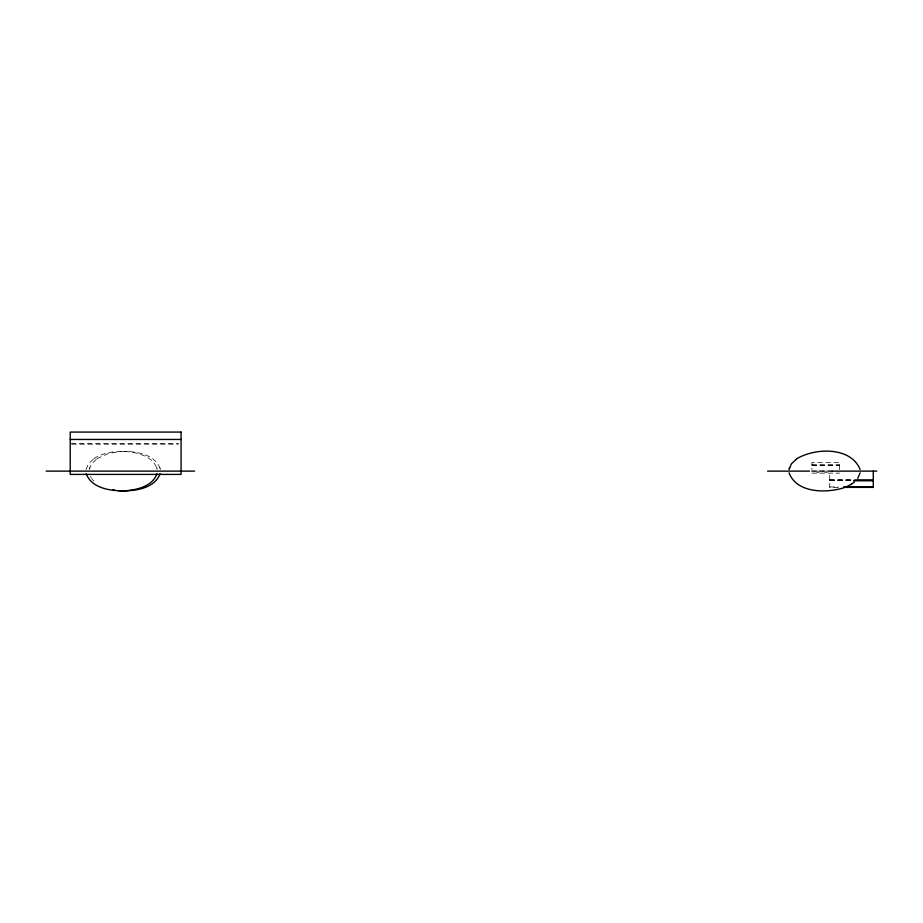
<?xml version="1.0" encoding="UTF-8"?>
<svg xmlns="http://www.w3.org/2000/svg" width="923" height="923" viewBox="0 0 923 923"><rect width="100%" height="100%" fill="white"/><g stroke="black" fill="none" stroke-linecap="round" stroke-linejoin="round"><path stroke-width="0.69" stroke-dasharray="4.62 3.46" d="M86.035 469.542L88.4 463.865L93.915 458.65M89.196 469.542L91.573 463.865L97.077 458.65M89.658 467.58L89.393 468.538M93.834 458.696C102.88 452.708 114.094 451.093 124.743 451.324M97.007 458.696L108.383 453.539L121.548 451.405M71.221 443.386L178.704 443.386M71.717 444.205L178.104 444.205M811.917 464.396L839.63 464.396M811.917 465.377L839.63 465.377M811.917 465.584L839.63 465.584M816.151 471.122L819.809 471.122M822.208 471.122L827.735 471.122M816.774 472.311L819.07 472.311M824.862 472.311L827.354 472.311M811.917 473.13L839.63 473.13M829.731 479.441L852.217 479.441M829.731 480.133L852.217 480.133M829.731 480.468L852.217 480.468M829.731 480.629L852.217 480.641M829.731 486.952L838.165 486.952M838.165 487.367L829.731 487.482L829.731 472.818M121.582 451.324C135.15 451.255 153.645 453.597 159.852 467.661M124.778 451.405C136.5 452.316 151.66 455.57 156.691 467.661M93.904 481.056L92.254 479.291M91.573 478.379L90.454 476.556M160.083 468.48L160.29 469.542M156.922 468.48L157.129 469.542M159.829 467.58L160.106 468.538M156.668 467.58L156.933 468.538M839.63 469.622L839.63 462.561L811.917 462.55L811.917 469.622"/><path stroke-width="1.38" d="M789.038 469.542L791.403 463.865L796.918 458.65M860.121 472.784L857.767 478.379M156.933 473.707C152.572 486.502 136.673 489.928 124.778 490.84M160.106 473.707C154.637 488.544 135.289 491.013 121.582 490.921M789.5 467.58L789.223 468.538M854.479 481.921L852.252 483.606M847.049 486.49L851.133 484.333M796.837 458.696C815.124 447.782 850.844 446.444 860.132 469.542M851.052 484.379L852.333 483.56M844.084 487.702C826.408 493.332 796.699 493.378 789.05 472.784M70.217 439.452L181.081 439.452M46.15 471.122L194.626 471.122M767.567 471.122L803.056 471.122M803.991 471.122L809.575 471.122M811.917 471.122L816.105 471.122M819.832 471.122L824.02 471.122M827.758 471.122L831.946 471.122M832.338 471.122L876.85 471.122M855.021 480.133L873.285 480.133M853.613 480.468L873.285 480.468M853.613 480.629L873.285 480.629M843.784 486.952L873.285 486.952M843.784 487.367L873.285 487.367M124.743 490.921C111.037 491.013 91.689 488.544 86.22 473.707M118.259 490.598L121.548 490.84M112.733 489.744L114.937 490.159M873.285 471.088L873.285 487.482M181.081 432.079L70.217 432.079L70.217 474.399L181.081 474.399L181.081 432.079"/></g></svg>
